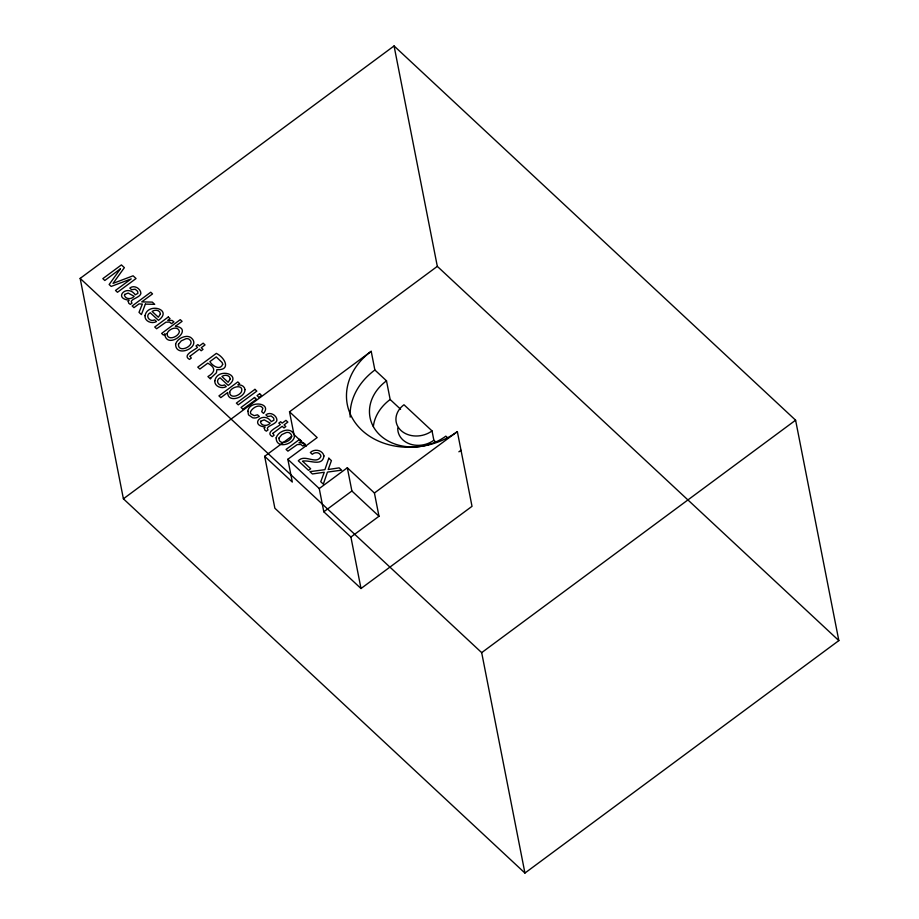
<?xml version="1.0" encoding="UTF-8"?>
<svg xmlns="http://www.w3.org/2000/svg" width="919" height="919" viewBox="0 0 919 919"><rect width="100%" height="100%" fill="white"/><g stroke="black" fill="none" stroke-linecap="round" stroke-linejoin="round"><path stroke-width="1.38" d="M80.16 278.4L394.067 45.95L795.601 420.19L838.84 640.6L524.933 873.05L123.399 498.81L80.16 278.4L481.682 652.639L524.933 873.05M123.399 498.81L437.318 266.361L394.067 45.95M306.28 446.037L293.988 434.584L289.519 411.804L371.207 351.322L374.872 370.001L386.497 380.834L390.161 399.512L400.592 409.242M371.207 351.322A68.247 55.289 -11.1 0 0 361.902 430.253A68.247 55.289 -11.1 0 0 457.352 431.608L472.01 506.323L361.006 588.516L274.861 508.23L264.672 456.306L291.737 436.261M264.672 456.306L292.311 482.061L287.842 459.282L317.17 437.57L289.519 411.804M350.909 537.052L323.81 511.791L319.249 488.552L347.325 467.76L374.424 493.009L378.984 516.26L350.909 537.052L361.006 588.516M323.81 511.791L351.885 490.999L347.325 467.76M374.424 493.009L457.352 431.608M481.682 652.639L795.601 420.19M437.318 266.361L838.84 640.6M447.863 438.03L445.841 436.146A47.018 38.093 -11.1 0 1 380.087 435.215A47.018 38.093 -11.1 0 1 386.497 380.834M432.033 430.908L403.981 404.762A22.228 18.001 -11.1 0 0 400.948 430.46A22.228 18.001 -11.1 0 0 432.033 430.908L433.86 440.247L435.951 442.188M351.885 490.999L378.984 516.26M287.842 459.282L319.249 488.552M461.016 450.287A68.247 55.289 -11.1 0 1 458.88 451.803M350.196 417.134A68.247 55.289 -11.1 0 1 374.872 370.001M373.344 426.508A47.018 38.093 -11.1 0 1 390.161 399.512M433.86 440.247A22.228 18.001 -11.1 0 1 410.092 444.072A22.228 18.001 -11.1 0 1 397.766 428.047M210.876 377.95L210.451 378.95L207.924 376.583C215.184 372.149 216.149 367.945 207.809 363.166L199.848 369.059L197.78 367.129L216.344 353.378C225.362 357.801 231.243 370.587 216.85 369.645L216.436 372.781L210.876 377.95M145.03 315.699C144.398 321.432 152.106 324.223 156.483 321.535L154.645 319.823C150.004 322.58 144.386 315.676 150.279 312.747L158.436 320.352C173.53 309.462 147.683 301.972 145.03 315.699M214.828 380.753C214.196 386.485 221.904 389.277 226.281 386.589L224.443 384.877C219.802 387.634 214.184 380.73 220.066 377.801L228.234 385.406C243.328 374.504 217.481 367.014 214.828 380.753M164.823 334.93C167.855 350.357 194.805 328.267 175.345 326.325L182.077 321.34L180.262 319.651L161.629 333.436L163.352 335.044L165.087 333.769L164.823 334.93M323.959 455.939C322.431 467.208 309.278 459.557 302.546 461.177L310.668 468.759L308.52 470.344L298.307 460.821C304.809 453.504 316.274 465.347 320.892 456.548L320.685 455.181C319.077 451.884 314.689 452.079 312.253 454.285L310.346 452.516C314.562 448.461 322.592 450.011 323.959 455.939M128.235 301.409L128.798 303.327L130.314 304.361L132.003 303.121C128.246 299.318 140.492 297.871 140.894 293.31C140.664 288.371 133.875 284.58 129.832 288.072L131.578 289.703L135.15 289.186L137.632 291.312L137.884 293.356L135.288 294.815C127.029 283.374 112.646 298.537 129.165 300.18L128.235 301.409M264.281 428.208L264.856 430.126L266.372 431.16L268.049 429.92C264.293 426.129 276.55 424.67 276.941 420.121C276.711 415.17 269.922 411.379 265.878 414.871L267.624 416.502L271.197 415.985L273.678 418.111L273.942 420.155L271.346 421.614C263.087 410.173 248.693 425.336 265.212 426.979L264.281 428.208M244.994 389.61C245.086 398.053 227.361 403.338 227.728 392.505L220.813 397.628L218.94 395.882L237.814 381.913L239.629 383.602L237.837 384.935C240.916 384.441 244.718 386.233 244.994 389.61M229.67 392.321C229.945 399.064 239.422 395.905 241.479 391.747C244.098 383.648 230.738 386.508 229.67 392.321M175.598 344.131C175.598 358.824 202.766 346.612 190.761 337.514A7.283 5.893 -11.1 0 0 186.189 336.411C181.732 336.871 176.965 339.674 175.598 344.131M276.159 437.846C276.159 452.55 303.316 440.327 291.323 431.229A7.283 5.893 -11.1 0 0 286.739 430.138C282.294 430.597 277.527 433.389 276.159 437.846M167.028 333.723C167.281 341.34 178.78 336.894 179.412 331.506C177.964 325.016 168.418 328.968 167.028 333.723M190.072 356.181L191.29 358.077L189.498 359.409C181.709 355.113 195.069 349.978 197.505 347.348L196 345.935L197.849 344.568L199.366 345.969L203.145 343.166L205.029 344.935L201.25 347.727L203.03 349.381L201.169 350.759L199.4 349.105L190.072 356.181M247.866 411.23L248.498 414.848L252.633 417.743A6.054 4.905 -11.1 0 0 256.47 417.72L259.342 416.502L257.527 414.802L254.207 415.675L250.876 413.883A3.642 2.941 -11.1 0 1 250.669 411.505C252.656 407.565 259.767 403.315 262.891 408.266L261.72 411.701L263.535 413.389C272.506 402.775 249.141 400.029 247.866 411.23M272.874 433.354L274.092 435.261L272.3 436.594C264.511 432.286 277.883 427.163 280.306 424.521L278.802 423.119L280.663 421.741L282.167 423.142L285.947 420.351L287.842 422.108L284.063 424.911L285.832 426.565L283.982 427.944L282.202 426.29L272.874 433.354M178.458 344.269C177.884 354.32 197.114 345.004 189.096 339.226A4.032 3.262 -11.1 0 0 185.914 338.755L181.284 340.869L178.458 344.269M279.02 437.995C278.446 448.047 297.676 438.719 289.657 432.952A4.032 3.262 -11.1 0 0 286.464 432.481L281.846 434.595L279.02 437.995M124.674 294.448L124.444 295.355C125.581 299.594 131.75 299.468 134.163 296.32L128.166 293.058L124.674 294.448M260.72 421.247L260.491 422.166C261.628 426.393 267.797 426.267 270.209 423.119L264.212 419.857L260.72 421.247M160.423 314.034L158.321 317.227L152.129 311.461C154.76 309.209 160.343 309.967 160.423 314.034M230.221 379.087L228.119 382.281L221.927 376.514C224.546 374.263 230.129 375.021 230.221 379.087M222.697 364.28C220.227 371.012 212.197 365.762 209.9 361.604L216.252 356.905L222.157 362.58L222.697 364.28M328.818 458.213L324.901 469.689L309.91 471.642L312.403 473.963L324.269 472.263L320.754 481.74L323.316 484.141L327.463 472.079L341.638 470.16L339.168 467.863L328.209 469.517L331.414 460.626L328.818 458.213M145.363 304.12L141.4 314.585L139.01 312.357L142.365 304.063L139.045 303.89L133.967 307.658L132.164 305.981L150.739 292.231L152.531 293.908L141.756 301.892L152.301 302.11L154.691 304.338L145.363 304.12M120.423 268.842L109.143 284.522L111.199 286.429L131.21 278.894L115.507 290.45L117.471 292.288L136.035 278.537L133.106 275.803L113.06 283.374L124.364 267.659L121.411 264.902L102.836 278.641L104.812 280.49L120.423 268.842M168.28 316.998L154.737 327.015L156.609 328.761L165.948 322.167L169.452 322.064L171.531 323.637L173.932 321.868L172.094 320.467L167.718 320.386L170.049 318.652L168.28 316.998M254.942 389.357L236.378 403.108L238.251 404.842L256.815 391.103L254.942 389.357M254.529 397.49L241.054 407.462L242.949 409.231L256.424 399.26L254.529 397.49M259.618 393.711L257.044 395.618L258.94 397.399L261.524 395.492L259.618 393.711M299.594 439.385L286.062 449.414L287.934 451.16L297.262 444.566L300.777 444.463L302.856 446.037L305.257 444.256L303.419 442.855L299.031 442.774L301.375 441.051L299.594 439.385"/></g></svg>
